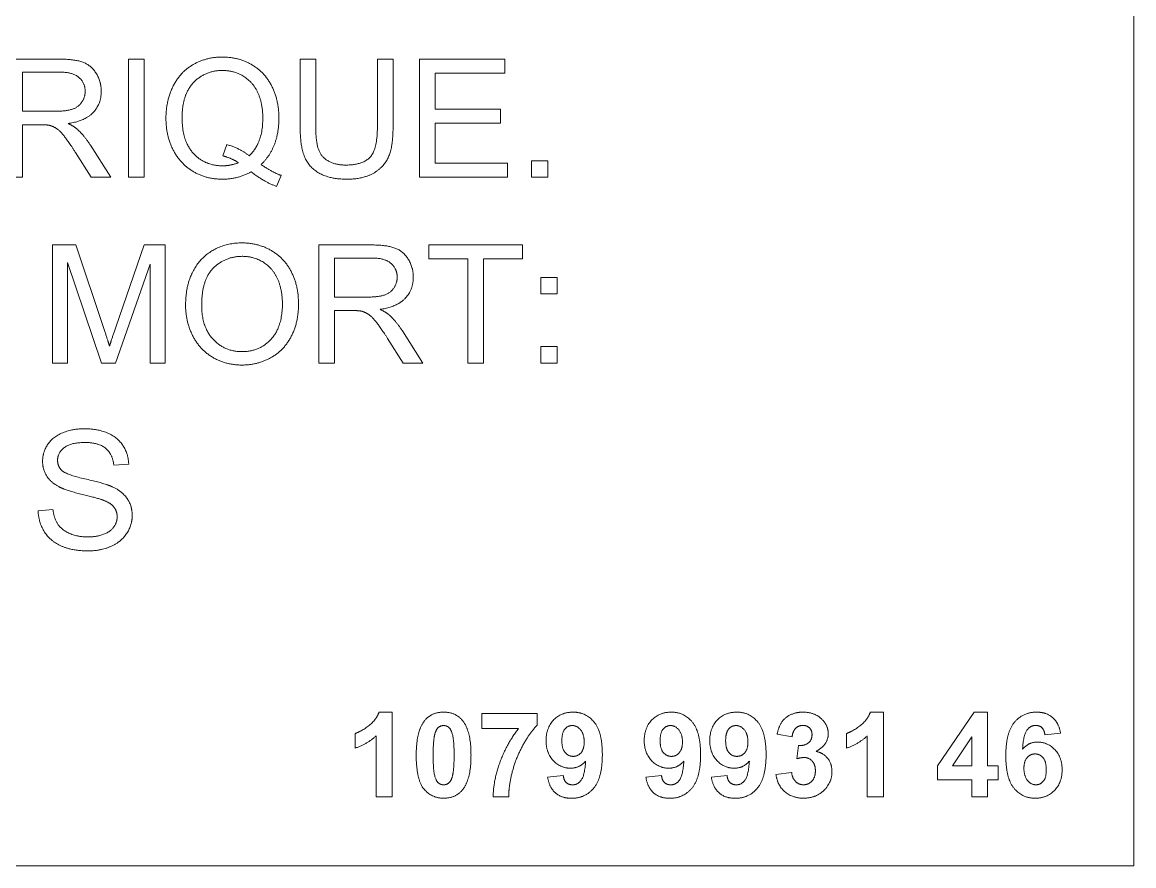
# Model space of a CAD drawing. Extents: x -76427 to 292734, y -42117 to 131250.
# Drawn here: x 14132.25 to 14165.19, y -38330.8 to -38305.8 of the extents above; entities that cross this region are included whole.
import ezdxf

# ---------------------------------------------------------------- set-up
doc = ezdxf.new("R2010")
doc.units = 0
doc.header["$LTSCALE"] = 10
doc.layers.add('XFM7P10PV$0$PV-EQ(50K)', color=252, linetype='Continuous', lineweight=9)
doc.layers.add('XFM7P10PV-200K$0$PV-EQ(50K)', color=22, linetype='Continuous', lineweight=9)

# ---------------------------------------------------------------- blocks, each defined once
blk = doc.blocks.new('XFM7P10PV-200K$0$A$Cf6a59fa3')
for p, q in [((2469.593, 488.833), (2469.593, 438.833)), ((2436.19, 462.739), (2437.742, 462.739)), ((2439.794, 462.739), (2440.258, 462.739)), ((2439.794, 459.239), (2439.794, 462.739)), ((2440.258, 462.739), (2440.258, 459.239)), ((2444.884, 460.717), (2444.884, 462.739)), ((2444.884, 462.739), (2445.348, 462.739)), ((2445.348, 462.739), (2445.348, 460.72)), ((2447.173, 460.72), (2447.173, 462.739)), ((2447.173, 462.739), (2447.637, 462.739)), ((2447.637, 462.739), (2447.637, 460.717)), ((2448.419, 462.739), (2450.953, 462.739)), ((2448.419, 459.239), (2448.419, 462.739)), ((2450.953, 462.739), (2450.953, 462.326)), ((2436.654, 461.195), (2436.654, 462.353)), ((2436.654, 462.353), (2437.761, 462.353)), ((2450.953, 462.326), (2448.883, 462.326)), ((2448.883, 462.326), (2448.883, 461.256)), ((2448.883, 461.256), (2450.822, 461.256)), ((2450.822, 461.256), (2450.822, 460.843)), ((2437.649, 461.195), (2436.654, 461.195)), ((2437.19, 460.795), (2436.654, 460.795)), ((2436.654, 460.795), (2436.654, 459.239)), ((2450.822, 460.843), (2448.883, 460.843)), ((2448.883, 460.843), (2448.883, 459.653)), ((2438.692, 459.239), (2438.228, 459.968)), ((2438.665, 460.192), (2439.271, 459.239)), ((2442.707, 460.208), (2442.595, 459.872)), ((2448.883, 459.653), (2451.033, 459.653)), ((2451.033, 459.653), (2451.033, 459.239)), ((2451.737, 459.728), (2452.225, 459.728)), ((2451.737, 459.239), (2451.737, 459.728)), ((2452.225, 459.728), (2452.225, 459.239)), ((2444.321, 459.29), (2444.185, 458.967)), ((2436.654, 459.239), (2436.19, 459.239)), ((2439.271, 459.239), (2438.692, 459.239)), ((2440.258, 459.239), (2439.794, 459.239)), ((2451.033, 459.239), (2448.419, 459.239)), ((2452.225, 459.239), (2451.737, 459.239)), ((2437.54, 457.232), (2438.236, 457.232)), ((2437.54, 453.732), (2437.54, 457.232)), ((2438.236, 457.232), (2439.066, 454.753)), ((2439.42, 454.796), (2440.261, 457.232)), ((2440.261, 457.232), (2440.882, 457.232)), ((2440.882, 457.232), (2440.882, 453.732)), ((2445.439, 457.232), (2446.991, 457.232)), ((2445.439, 453.732), (2445.439, 457.232)), ((2448.701, 456.818), (2448.701, 457.232)), ((2448.701, 457.232), (2451.476, 457.232)), ((2451.476, 457.232), (2451.476, 456.818)), ((2438.999, 453.732), (2437.985, 456.711)), ((2437.985, 456.711), (2437.985, 453.732)), ((2440.437, 456.661), (2439.415, 453.732)), ((2440.437, 453.732), (2440.437, 456.661)), ((2445.903, 455.687), (2445.903, 456.845)), ((2445.903, 456.845), (2447.01, 456.845)), ((2449.854, 456.818), (2448.701, 456.818)), ((2449.854, 453.732), (2449.854, 456.818)), ((2451.476, 456.818), (2450.318, 456.818)), ((2450.318, 456.818), (2450.318, 453.732)), ((2452.017, 456.268), (2452.505, 456.268)), ((2452.017, 455.78), (2452.017, 456.268)), ((2452.505, 456.268), (2452.505, 455.78)), ((2446.898, 455.687), (2445.903, 455.687)), ((2452.505, 455.78), (2452.017, 455.78)), ((2446.439, 455.287), (2445.903, 455.287)), ((2445.903, 455.287), (2445.903, 453.732)), ((2447.914, 454.684), (2448.52, 453.732)), ((2447.941, 453.732), (2447.477, 454.46)), ((2452.017, 454.22), (2452.505, 454.22)), ((2452.017, 453.732), (2452.017, 454.22)), ((2452.505, 454.22), (2452.505, 453.732)), ((2437.985, 453.732), (2437.54, 453.732)), ((2439.415, 453.732), (2438.999, 453.732)), ((2440.882, 453.732), (2440.437, 453.732)), ((2445.903, 453.732), (2445.439, 453.732)), ((2448.52, 453.732), (2447.941, 453.732)), ((2450.318, 453.732), (2449.854, 453.732)), ((2452.505, 453.732), (2452.017, 453.732)), ((2439.802, 450.739), (2439.359, 450.704)), ((2437.118, 449.349), (2437.556, 449.387)), ((2447.223, 443.386), (2447.612, 443.386)), ((2447.612, 443.386), (2447.612, 440.876)), ((2450.268, 442.898), (2450.268, 443.344)), ((2450.268, 443.344), (2451.907, 443.344)), ((2451.907, 443.344), (2451.907, 442.995)), ((2461.785, 443.386), (2462.173, 443.386)), ((2462.173, 443.386), (2462.173, 440.876)), ((2463.774, 441.797), (2464.858, 443.386)), ((2464.858, 443.386), (2465.26, 443.386)), ((2465.26, 443.386), (2465.26, 441.799)), ((2451.358, 442.898), (2450.268, 442.898)), ((2446.512, 442.319), (2446.512, 442.753)), ((2447.132, 440.876), (2447.132, 442.681)), ((2459.466, 442.658), (2459.024, 442.732)), ((2461.074, 442.319), (2461.074, 442.753)), ((2461.693, 440.876), (2461.693, 442.681)), ((2464.797, 442.654), (2464.222, 441.799)), ((2464.797, 441.799), (2464.797, 442.654)), ((2467.423, 442.765), (2466.96, 442.713)), ((2459.605, 442.005), (2459.658, 442.395)), ((2452.219, 441.458), (2452.682, 441.509)), ((2455.131, 441.458), (2455.594, 441.509)), ((2457.072, 441.458), (2457.536, 441.509)), ((2458.988, 441.541), (2459.451, 441.599)), ((2463.774, 441.38), (2463.774, 441.797)), ((2464.222, 441.799), (2464.797, 441.799)), ((2465.26, 441.799), (2465.571, 441.799)), ((2465.571, 441.799), (2465.571, 441.38)), ((2464.797, 441.38), (2463.774, 441.38)), ((2464.797, 440.876), (2464.797, 441.38)), ((2465.571, 441.38), (2465.26, 441.38)), ((2465.26, 441.38), (2465.26, 440.876)), ((2447.612, 440.876), (2447.132, 440.876)), ((2451.066, 440.876), (2450.603, 440.876)), ((2462.173, 440.876), (2461.693, 440.876)), ((2465.26, 440.876), (2464.797, 440.876)), ((2469.593, 438.833), (2289.593, 438.833))]:
    blk.add_line(p, q)
for points in [[(2437.742, 462.739), (2438.209, 462.739), (2438.697, 462.55), (2438.988, 462.073), (2438.988, 461.784)], [(2440.906, 460.989), (2440.906, 461.507), (2441.328, 462.358), (2442.101, 462.801), (2442.582, 462.801)], [(2442.582, 462.801), (2443.067, 462.801), (2443.846, 462.339), (2444.254, 461.512), (2444.254, 460.992)], [(2437.761, 462.353), (2438.151, 462.353), (2438.511, 462.033), (2438.511, 461.784)], [(2441.384, 460.992), (2441.384, 461.694), (2442.067, 462.403), (2442.584, 462.403)], [(2442.584, 462.403), (2442.931, 462.403), (2443.489, 462.054), (2443.777, 461.419), (2443.777, 460.992)], [(2438.511, 461.784), (2438.511, 461.616), (2438.324, 461.326), (2437.967, 461.195), (2437.649, 461.195)], [(2438.988, 461.784), (2438.988, 461.411), (2438.505, 460.901), (2438.004, 460.832)], [(2442.574, 459.181), (2442.099, 459.181), (2441.325, 459.64), (2440.906, 460.469), (2440.906, 460.989)], [(2442.584, 459.578), (2442.059, 459.578), (2441.384, 460.309), (2441.384, 460.992)], [(2443.777, 460.992), (2443.777, 460.245), (2443.369, 459.874)], [(2444.254, 460.992), (2444.254, 460.56), (2443.993, 459.872), (2443.726, 459.616)], [(2437.449, 460.779), (2437.369, 460.795), (2437.19, 460.795)], [(2438.228, 459.968), (2438.025, 460.283), (2437.764, 460.616), (2437.556, 460.752), (2437.449, 460.779)], [(2438.004, 460.832), (2438.185, 460.744), (2438.281, 460.659)], [(2438.281, 460.659), (2438.484, 460.472), (2438.665, 460.192)], [(2446.268, 459.181), (2445.778, 459.181), (2445.151, 459.52), (2444.884, 460.162), (2444.884, 460.717)], [(2445.348, 460.72), (2445.348, 460.267), (2445.516, 459.834), (2445.93, 459.6), (2446.228, 459.6)], [(2446.228, 459.6), (2446.738, 459.6), (2447.173, 460.064), (2447.173, 460.72)], [(2447.637, 460.717), (2447.637, 460.189), (2447.399, 459.57), (2446.775, 459.181), (2446.268, 459.181)], [(2443.369, 459.874), (2443.107, 460.096), (2442.707, 460.208)], [(2443.054, 459.672), (2442.832, 459.578), (2442.584, 459.578)], [(2442.595, 459.872), (2442.835, 459.813), (2443.054, 459.672)], [(2443.726, 459.616), (2444.049, 459.394), (2444.321, 459.29)], [(2443.433, 459.4), (2443.043, 459.181), (2442.574, 459.181)], [(2444.185, 458.967), (2443.809, 459.103), (2443.433, 459.4)], [(2441.488, 455.436), (2441.488, 456.308), (2442.424, 457.293), (2443.163, 457.293)], [(2443.163, 457.293), (2443.649, 457.293), (2444.428, 456.829), (2444.836, 456.002), (2444.836, 455.476)], [(2446.991, 457.232), (2447.458, 457.232), (2447.946, 457.042), (2448.237, 456.565), (2448.237, 456.276)], [(2441.965, 455.431), (2441.965, 456.22), (2442.675, 456.895), (2443.166, 456.895)], [(2443.166, 456.895), (2443.513, 456.895), (2444.07, 456.546), (2444.358, 455.908), (2444.358, 455.482)], [(2447.01, 456.845), (2447.399, 456.845), (2447.76, 456.525), (2447.76, 456.276)], [(2447.76, 456.276), (2447.76, 456.108), (2447.573, 455.818), (2447.215, 455.687), (2446.898, 455.687)], [(2448.237, 456.276), (2448.237, 455.903), (2447.754, 455.393), (2447.253, 455.324)], [(2443.163, 453.673), (2442.667, 453.673), (2441.888, 454.15), (2441.488, 454.975), (2441.488, 455.436)], [(2443.161, 454.07), (2442.646, 454.07), (2441.965, 454.799), (2441.965, 455.431)], [(2444.358, 455.482), (2444.358, 454.804), (2443.683, 454.07), (2443.161, 454.07)], [(2444.836, 455.476), (2444.836, 454.945), (2444.406, 454.105), (2443.617, 453.673), (2443.163, 453.673)], [(2447.253, 455.324), (2447.434, 455.236), (2447.53, 455.151)], [(2446.698, 455.271), (2446.618, 455.287), (2446.439, 455.287)], [(2447.477, 454.46), (2447.274, 454.775), (2447.013, 455.108), (2446.805, 455.244), (2446.698, 455.271)], [(2447.53, 455.151), (2447.733, 454.964), (2447.914, 454.684)], [(2439.066, 454.753), (2439.18, 454.406), (2439.234, 454.236)], [(2439.234, 454.236), (2439.292, 454.425), (2439.42, 454.796)], [(2437.249, 450.819), (2437.249, 451.086), (2437.55, 451.545), (2438.129, 451.785), (2438.484, 451.785)], [(2438.484, 451.785), (2438.874, 451.785), (2439.468, 451.534), (2439.791, 451.046), (2439.802, 450.739)], [(2438.503, 451.377), (2438.081, 451.377), (2437.694, 451.067), (2437.694, 450.851)], [(2439.359, 450.704), (2439.324, 451.038), (2438.908, 451.377), (2438.503, 451.377)], [(2437.745, 450.059), (2437.494, 450.19), (2437.249, 450.579), (2437.249, 450.819)], [(2437.694, 450.851), (2437.694, 450.662), (2437.83, 450.539)], [(2437.83, 450.539), (2437.967, 450.419), (2439.1, 450.163), (2439.311, 450.067)], [(2439.05, 449.667), (2438.908, 449.723), (2437.94, 449.955), (2437.745, 450.059)], [(2439.311, 450.067), (2439.615, 449.926), (2439.906, 449.493), (2439.906, 449.213)], [(2439.46, 449.173), (2439.46, 449.339), (2439.271, 449.584), (2439.05, 449.667)], [(2438.612, 448.165), (2438.135, 448.165), (2437.494, 448.442), (2437.129, 448.997), (2437.118, 449.349)], [(2437.556, 449.387), (2437.588, 449.123), (2437.814, 448.786), (2438.292, 448.578), (2438.591, 448.578)], [(2438.591, 448.578), (2438.855, 448.578), (2439.263, 448.736), (2439.46, 449.011), (2439.46, 449.173)], [(2439.906, 449.213), (2439.906, 448.933), (2439.586, 448.44), (2438.986, 448.165), (2438.612, 448.165)], [(2446.512, 442.753), (2446.701, 442.814), (2447.141, 443.157), (2447.223, 443.386)], [(2448.57, 443.131), (2448.772, 443.386), (2449.136, 443.386)], [(2449.136, 443.386), (2449.5, 443.386), (2449.704, 443.127)], [(2452.172, 442.542), (2452.172, 442.921), (2452.623, 443.386), (2452.974, 443.386)], [(2452.974, 443.386), (2453.353, 443.386), (2453.841, 442.797), (2453.841, 442.125)], [(2455.083, 442.542), (2455.083, 442.921), (2455.535, 443.386), (2455.885, 443.386)], [(2455.885, 443.386), (2456.265, 443.386), (2456.752, 442.797), (2456.752, 442.125)], [(2457.025, 442.542), (2457.025, 442.921), (2457.476, 443.386), (2457.827, 443.386)], [(2457.827, 443.386), (2458.206, 443.386), (2458.694, 442.797), (2458.694, 442.125)], [(2459.024, 442.732), (2459.069, 442.959), (2459.256, 443.232), (2459.588, 443.386), (2459.795, 443.386)], [(2459.795, 443.386), (2460.148, 443.386), (2460.361, 443.161)], [(2460.361, 443.161), (2460.537, 442.978), (2460.537, 442.746)], [(2461.074, 442.753), (2461.263, 442.814), (2461.703, 443.157), (2461.785, 443.386)], [(2465.8, 442.092), (2465.8, 442.78), (2466.308, 443.386), (2466.714, 443.386)], [(2466.714, 443.386), (2466.998, 443.386), (2467.372, 443.068), (2467.423, 442.765)], [(2448.324, 442.115), (2448.324, 442.82), (2448.57, 443.131)], [(2449.136, 442.988), (2449.048, 442.988), (2448.913, 442.877), (2448.875, 442.734)], [(2449.447, 442.109), (2449.447, 442.549), (2449.357, 442.877), (2449.224, 442.988), (2449.136, 442.988)], [(2449.704, 443.127), (2449.948, 442.82), (2449.948, 442.109)], [(2450.603, 440.876), (2450.615, 441.395), (2451.021, 442.473), (2451.358, 442.898)], [(2451.907, 442.995), (2451.705, 442.795), (2451.286, 442.048), (2451.064, 441.208), (2451.066, 440.876)], [(2452.951, 442.988), (2452.818, 442.988), (2452.642, 442.778), (2452.642, 442.542)], [(2453.303, 442.502), (2453.303, 442.732), (2453.09, 442.988), (2452.951, 442.988)], [(2455.863, 442.988), (2455.729, 442.988), (2455.554, 442.778), (2455.554, 442.542)], [(2456.215, 442.502), (2456.215, 442.732), (2456.002, 442.988), (2455.863, 442.988)], [(2457.804, 442.988), (2457.671, 442.988), (2457.496, 442.778), (2457.496, 442.542)], [(2458.157, 442.502), (2458.157, 442.732), (2457.943, 442.988), (2457.804, 442.988)], [(2459.782, 442.992), (2459.658, 442.992), (2459.485, 442.822), (2459.466, 442.658)], [(2460.056, 442.717), (2460.056, 442.843), (2459.906, 442.992), (2459.782, 442.992)], [(2466.686, 442.992), (2466.533, 442.992), (2466.324, 442.719), (2466.297, 442.288)], [(2466.96, 442.713), (2466.943, 442.856), (2466.8, 442.992), (2466.686, 442.992)], [(2447.132, 442.681), (2446.869, 442.437), (2446.512, 442.319)], [(2448.875, 442.734), (2448.826, 442.549), (2448.826, 442.109)], [(2452.894, 441.724), (2452.6, 441.724), (2452.172, 442.178), (2452.172, 442.542)], [(2452.642, 442.542), (2452.642, 442.3), (2452.833, 442.075), (2452.976, 442.075)], [(2452.976, 442.075), (2453.115, 442.075), (2453.303, 442.292), (2453.303, 442.502)], [(2455.805, 441.724), (2455.512, 441.724), (2455.083, 442.178), (2455.083, 442.542)], [(2455.554, 442.542), (2455.554, 442.3), (2455.744, 442.075), (2455.887, 442.075)], [(2455.887, 442.075), (2456.026, 442.075), (2456.215, 442.292), (2456.215, 442.502)], [(2457.747, 441.724), (2457.454, 441.724), (2457.025, 442.178), (2457.025, 442.542)], [(2457.496, 442.542), (2457.496, 442.3), (2457.686, 442.075), (2457.829, 442.075)], [(2457.829, 442.075), (2457.968, 442.075), (2458.157, 442.292), (2458.157, 442.502)], [(2459.658, 442.395), (2459.853, 442.389), (2460.056, 442.569), (2460.056, 442.717)], [(2460.537, 442.746), (2460.537, 442.418), (2460.177, 442.222)], [(2461.693, 442.681), (2461.43, 442.437), (2461.074, 442.319)], [(2466.297, 442.288), (2466.474, 442.5), (2466.741, 442.5)], [(2466.741, 442.5), (2467.04, 442.5), (2467.469, 442.043), (2467.469, 441.682)], [(2460.177, 442.222), (2460.392, 442.176), (2460.647, 441.854), (2460.647, 441.627)], [(2466.667, 442.147), (2466.528, 442.147), (2466.337, 441.93), (2466.337, 441.721)], [(2467, 441.677), (2467, 441.921), (2466.81, 442.147), (2466.667, 442.147)], [(2449.136, 440.835), (2448.77, 440.835), (2448.324, 441.395), (2448.324, 442.115)], [(2448.826, 442.109), (2448.826, 441.671), (2448.915, 441.341), (2449.048, 441.233), (2449.136, 441.233)], [(2449.397, 441.486), (2449.447, 441.671), (2449.447, 442.109)], [(2449.948, 442.109), (2449.948, 441.4), (2449.702, 441.09)], [(2453.345, 441.934), (2453.166, 441.724), (2452.894, 441.724)], [(2453.841, 442.125), (2453.841, 441.439), (2453.332, 440.833), (2452.924, 440.833)], [(2452.96, 441.231), (2453.109, 441.231), (2453.317, 441.503), (2453.345, 441.934)], [(2456.257, 441.934), (2456.078, 441.724), (2455.805, 441.724)], [(2456.752, 442.125), (2456.752, 441.439), (2456.244, 440.833), (2455.836, 440.833)], [(2455.872, 441.231), (2456.021, 441.231), (2456.228, 441.503), (2456.257, 441.934)], [(2458.199, 441.934), (2458.02, 441.724), (2457.747, 441.724)], [(2458.694, 442.125), (2458.694, 441.439), (2458.185, 440.833), (2457.778, 440.833)], [(2457.814, 441.231), (2457.962, 441.231), (2458.17, 441.503), (2458.199, 441.934)], [(2459.824, 442.041), (2459.733, 442.041), (2459.605, 442.005)], [(2460.156, 441.648), (2460.156, 441.829), (2459.963, 442.041), (2459.824, 442.041)], [(2466.667, 440.835), (2466.287, 440.835), (2465.8, 441.423), (2465.8, 442.092)], [(2449.136, 441.233), (2449.224, 441.233), (2449.359, 441.343), (2449.397, 441.486)], [(2452.682, 441.509), (2452.699, 441.368), (2452.842, 441.231), (2452.96, 441.231)], [(2455.594, 441.509), (2455.611, 441.368), (2455.754, 441.231), (2455.872, 441.231)], [(2457.536, 441.509), (2457.553, 441.368), (2457.696, 441.231), (2457.814, 441.231)], [(2459.809, 440.835), (2459.47, 440.835), (2459.024, 441.225), (2458.988, 441.541)], [(2459.451, 441.599), (2459.473, 441.421), (2459.668, 441.233), (2459.805, 441.233)], [(2459.805, 441.233), (2459.954, 441.233), (2460.156, 441.458), (2460.156, 441.648)], [(2460.647, 441.627), (2460.647, 441.298), (2460.167, 440.835), (2459.809, 440.835)], [(2466.337, 441.721), (2466.337, 441.486), (2466.552, 441.233), (2466.689, 441.233)], [(2467.469, 441.682), (2467.469, 441.298), (2467.019, 440.835), (2466.667, 440.835)], [(2466.689, 441.233), (2466.823, 441.233), (2467, 441.441), (2467, 441.677)], [(2452.924, 440.833), (2452.633, 440.833), (2452.271, 441.147), (2452.219, 441.458)], [(2455.836, 440.833), (2455.544, 440.833), (2455.182, 441.147), (2455.131, 441.458)], [(2457.778, 440.833), (2457.486, 440.833), (2457.124, 441.147), (2457.072, 441.458)], [(2449.702, 441.09), (2449.5, 440.835), (2449.136, 440.835)]]:
    blk.add_open_spline(points, degree=2)
blk = doc.blocks.new('XFM7P10PV-200K')
at = {"layer": 'XFM7P10PV-200K$0$PV-EQ(50K)'}
blk.add_blockref('XFM7P10PV-200K$0$A$Cf6a59fa3', (11695.6, -38769.632), dxfattribs=at)
blk = doc.blocks.new('XFM7P10PV$0$A$Cf6a59fa3')
for p, q in [((2469.593, 488.833), (2469.593, 438.833)), ((2436.19, 462.739), (2437.742, 462.739)), ((2439.794, 462.739), (2440.258, 462.739)), ((2439.794, 459.239), (2439.794, 462.739)), ((2440.258, 462.739), (2440.258, 459.239)), ((2444.884, 460.717), (2444.884, 462.739)), ((2444.884, 462.739), (2445.348, 462.739)), ((2445.348, 462.739), (2445.348, 460.72)), ((2447.173, 460.72), (2447.173, 462.739)), ((2447.173, 462.739), (2447.637, 462.739)), ((2447.637, 462.739), (2447.637, 460.717)), ((2448.419, 462.739), (2450.953, 462.739)), ((2448.419, 459.239), (2448.419, 462.739)), ((2450.953, 462.739), (2450.953, 462.326)), ((2436.654, 461.195), (2436.654, 462.353)), ((2436.654, 462.353), (2437.761, 462.353)), ((2450.953, 462.326), (2448.883, 462.326)), ((2448.883, 462.326), (2448.883, 461.256)), ((2448.883, 461.256), (2450.822, 461.256)), ((2450.822, 461.256), (2450.822, 460.843)), ((2437.649, 461.195), (2436.654, 461.195)), ((2437.19, 460.795), (2436.654, 460.795)), ((2436.654, 460.795), (2436.654, 459.239)), ((2450.822, 460.843), (2448.883, 460.843)), ((2448.883, 460.843), (2448.883, 459.653)), ((2438.692, 459.239), (2438.228, 459.968)), ((2438.665, 460.192), (2439.271, 459.239)), ((2442.707, 460.208), (2442.595, 459.872)), ((2448.883, 459.653), (2451.033, 459.653)), ((2451.033, 459.653), (2451.033, 459.239)), ((2451.737, 459.728), (2452.225, 459.728)), ((2451.737, 459.239), (2451.737, 459.728)), ((2452.225, 459.728), (2452.225, 459.239)), ((2444.321, 459.29), (2444.185, 458.967)), ((2436.654, 459.239), (2436.19, 459.239)), ((2439.271, 459.239), (2438.692, 459.239)), ((2440.258, 459.239), (2439.794, 459.239)), ((2451.033, 459.239), (2448.419, 459.239)), ((2452.225, 459.239), (2451.737, 459.239)), ((2437.54, 457.232), (2438.236, 457.232)), ((2437.54, 453.732), (2437.54, 457.232)), ((2438.236, 457.232), (2439.066, 454.753)), ((2439.42, 454.796), (2440.261, 457.232)), ((2440.261, 457.232), (2440.882, 457.232)), ((2440.882, 457.232), (2440.882, 453.732)), ((2445.439, 457.232), (2446.991, 457.232)), ((2445.439, 453.732), (2445.439, 457.232)), ((2448.701, 456.818), (2448.701, 457.232)), ((2448.701, 457.232), (2451.476, 457.232)), ((2451.476, 457.232), (2451.476, 456.818)), ((2438.999, 453.732), (2437.985, 456.711)), ((2437.985, 456.711), (2437.985, 453.732)), ((2440.437, 456.661), (2439.415, 453.732)), ((2440.437, 453.732), (2440.437, 456.661)), ((2445.903, 455.687), (2445.903, 456.845)), ((2445.903, 456.845), (2447.01, 456.845)), ((2449.854, 456.818), (2448.701, 456.818)), ((2449.854, 453.732), (2449.854, 456.818)), ((2451.476, 456.818), (2450.318, 456.818)), ((2450.318, 456.818), (2450.318, 453.732)), ((2452.017, 456.268), (2452.505, 456.268)), ((2452.017, 455.78), (2452.017, 456.268)), ((2452.505, 456.268), (2452.505, 455.78)), ((2446.898, 455.687), (2445.903, 455.687)), ((2452.505, 455.78), (2452.017, 455.78)), ((2446.439, 455.287), (2445.903, 455.287)), ((2445.903, 455.287), (2445.903, 453.732)), ((2447.914, 454.684), (2448.52, 453.732)), ((2447.941, 453.732), (2447.477, 454.46)), ((2452.017, 454.22), (2452.505, 454.22)), ((2452.017, 453.732), (2452.017, 454.22)), ((2452.505, 454.22), (2452.505, 453.732)), ((2437.985, 453.732), (2437.54, 453.732)), ((2439.415, 453.732), (2438.999, 453.732)), ((2440.882, 453.732), (2440.437, 453.732)), ((2445.903, 453.732), (2445.439, 453.732)), ((2448.52, 453.732), (2447.941, 453.732)), ((2450.318, 453.732), (2449.854, 453.732)), ((2452.505, 453.732), (2452.017, 453.732)), ((2439.802, 450.739), (2439.359, 450.704)), ((2437.118, 449.349), (2437.556, 449.387)), ((2447.223, 443.386), (2447.612, 443.386)), ((2447.612, 443.386), (2447.612, 440.876)), ((2450.268, 442.898), (2450.268, 443.344)), ((2450.268, 443.344), (2451.907, 443.344)), ((2451.907, 443.344), (2451.907, 442.995)), ((2461.785, 443.386), (2462.173, 443.386)), ((2462.173, 443.386), (2462.173, 440.876)), ((2463.774, 441.797), (2464.858, 443.386)), ((2464.858, 443.386), (2465.26, 443.386)), ((2465.26, 443.386), (2465.26, 441.799)), ((2451.358, 442.898), (2450.268, 442.898)), ((2446.512, 442.319), (2446.512, 442.753)), ((2447.132, 440.876), (2447.132, 442.681)), ((2459.466, 442.658), (2459.024, 442.732)), ((2461.074, 442.319), (2461.074, 442.753)), ((2461.693, 440.876), (2461.693, 442.681)), ((2464.797, 442.654), (2464.222, 441.799)), ((2464.797, 441.799), (2464.797, 442.654)), ((2467.423, 442.765), (2466.96, 442.713)), ((2459.605, 442.005), (2459.658, 442.395)), ((2452.219, 441.458), (2452.682, 441.509)), ((2455.131, 441.458), (2455.594, 441.509)), ((2457.072, 441.458), (2457.536, 441.509)), ((2458.988, 441.541), (2459.451, 441.599)), ((2463.774, 441.38), (2463.774, 441.797)), ((2464.222, 441.799), (2464.797, 441.799)), ((2465.26, 441.799), (2465.571, 441.799)), ((2465.571, 441.799), (2465.571, 441.38)), ((2464.797, 441.38), (2463.774, 441.38)), ((2464.797, 440.876), (2464.797, 441.38)), ((2465.571, 441.38), (2465.26, 441.38)), ((2465.26, 441.38), (2465.26, 440.876)), ((2447.612, 440.876), (2447.132, 440.876)), ((2451.066, 440.876), (2450.603, 440.876)), ((2462.173, 440.876), (2461.693, 440.876)), ((2465.26, 440.876), (2464.797, 440.876)), ((2469.593, 438.833), (2289.593, 438.833))]:
    blk.add_line(p, q)
for points in [[(2437.742, 462.739), (2438.209, 462.739), (2438.697, 462.55), (2438.988, 462.073), (2438.988, 461.784)], [(2440.906, 460.989), (2440.906, 461.507), (2441.328, 462.358), (2442.101, 462.801), (2442.582, 462.801)], [(2442.582, 462.801), (2443.067, 462.801), (2443.846, 462.339), (2444.254, 461.512), (2444.254, 460.992)], [(2437.761, 462.353), (2438.151, 462.353), (2438.511, 462.033), (2438.511, 461.784)], [(2441.384, 460.992), (2441.384, 461.694), (2442.067, 462.403), (2442.584, 462.403)], [(2442.584, 462.403), (2442.931, 462.403), (2443.489, 462.054), (2443.777, 461.419), (2443.777, 460.992)], [(2438.511, 461.784), (2438.511, 461.616), (2438.324, 461.326), (2437.967, 461.195), (2437.649, 461.195)], [(2438.988, 461.784), (2438.988, 461.411), (2438.505, 460.901), (2438.004, 460.832)], [(2442.574, 459.181), (2442.099, 459.181), (2441.325, 459.64), (2440.906, 460.469), (2440.906, 460.989)], [(2442.584, 459.578), (2442.059, 459.578), (2441.384, 460.309), (2441.384, 460.992)], [(2443.777, 460.992), (2443.777, 460.245), (2443.369, 459.874)], [(2444.254, 460.992), (2444.254, 460.56), (2443.993, 459.872), (2443.726, 459.616)], [(2437.449, 460.779), (2437.369, 460.795), (2437.19, 460.795)], [(2438.228, 459.968), (2438.025, 460.283), (2437.764, 460.616), (2437.556, 460.752), (2437.449, 460.779)], [(2438.004, 460.832), (2438.185, 460.744), (2438.281, 460.659)], [(2438.281, 460.659), (2438.484, 460.472), (2438.665, 460.192)], [(2446.268, 459.181), (2445.778, 459.181), (2445.151, 459.52), (2444.884, 460.162), (2444.884, 460.717)], [(2445.348, 460.72), (2445.348, 460.267), (2445.516, 459.834), (2445.93, 459.6), (2446.228, 459.6)], [(2446.228, 459.6), (2446.738, 459.6), (2447.173, 460.064), (2447.173, 460.72)], [(2447.637, 460.717), (2447.637, 460.189), (2447.399, 459.57), (2446.775, 459.181), (2446.268, 459.181)], [(2443.369, 459.874), (2443.107, 460.096), (2442.707, 460.208)], [(2443.054, 459.672), (2442.832, 459.578), (2442.584, 459.578)], [(2442.595, 459.872), (2442.835, 459.813), (2443.054, 459.672)], [(2443.726, 459.616), (2444.049, 459.394), (2444.321, 459.29)], [(2443.433, 459.4), (2443.043, 459.181), (2442.574, 459.181)], [(2444.185, 458.967), (2443.809, 459.103), (2443.433, 459.4)], [(2441.488, 455.436), (2441.488, 456.308), (2442.424, 457.293), (2443.163, 457.293)], [(2443.163, 457.293), (2443.649, 457.293), (2444.428, 456.829), (2444.836, 456.002), (2444.836, 455.476)], [(2446.991, 457.232), (2447.458, 457.232), (2447.946, 457.042), (2448.237, 456.565), (2448.237, 456.276)], [(2441.965, 455.431), (2441.965, 456.22), (2442.675, 456.895), (2443.166, 456.895)], [(2443.166, 456.895), (2443.513, 456.895), (2444.07, 456.546), (2444.358, 455.908), (2444.358, 455.482)], [(2447.01, 456.845), (2447.399, 456.845), (2447.76, 456.525), (2447.76, 456.276)], [(2447.76, 456.276), (2447.76, 456.108), (2447.573, 455.818), (2447.215, 455.687), (2446.898, 455.687)], [(2448.237, 456.276), (2448.237, 455.903), (2447.754, 455.393), (2447.253, 455.324)], [(2443.163, 453.673), (2442.667, 453.673), (2441.888, 454.15), (2441.488, 454.975), (2441.488, 455.436)], [(2443.161, 454.07), (2442.646, 454.07), (2441.965, 454.799), (2441.965, 455.431)], [(2444.358, 455.482), (2444.358, 454.804), (2443.683, 454.07), (2443.161, 454.07)], [(2444.836, 455.476), (2444.836, 454.945), (2444.406, 454.105), (2443.617, 453.673), (2443.163, 453.673)], [(2447.253, 455.324), (2447.434, 455.236), (2447.53, 455.151)], [(2446.698, 455.271), (2446.618, 455.287), (2446.439, 455.287)], [(2447.477, 454.46), (2447.274, 454.775), (2447.013, 455.108), (2446.805, 455.244), (2446.698, 455.271)], [(2447.53, 455.151), (2447.733, 454.964), (2447.914, 454.684)], [(2439.066, 454.753), (2439.18, 454.406), (2439.234, 454.236)], [(2439.234, 454.236), (2439.292, 454.425), (2439.42, 454.796)], [(2437.249, 450.819), (2437.249, 451.086), (2437.55, 451.545), (2438.129, 451.785), (2438.484, 451.785)], [(2438.484, 451.785), (2438.874, 451.785), (2439.468, 451.534), (2439.791, 451.046), (2439.802, 450.739)], [(2438.503, 451.377), (2438.081, 451.377), (2437.694, 451.067), (2437.694, 450.851)], [(2439.359, 450.704), (2439.324, 451.038), (2438.908, 451.377), (2438.503, 451.377)], [(2437.745, 450.059), (2437.494, 450.19), (2437.249, 450.579), (2437.249, 450.819)], [(2437.694, 450.851), (2437.694, 450.662), (2437.83, 450.539)], [(2437.83, 450.539), (2437.967, 450.419), (2439.1, 450.163), (2439.311, 450.067)], [(2439.05, 449.667), (2438.908, 449.723), (2437.94, 449.955), (2437.745, 450.059)], [(2439.311, 450.067), (2439.615, 449.926), (2439.906, 449.493), (2439.906, 449.213)], [(2439.46, 449.173), (2439.46, 449.339), (2439.271, 449.584), (2439.05, 449.667)], [(2438.612, 448.165), (2438.135, 448.165), (2437.494, 448.442), (2437.129, 448.997), (2437.118, 449.349)], [(2437.556, 449.387), (2437.588, 449.123), (2437.814, 448.786), (2438.292, 448.578), (2438.591, 448.578)], [(2438.591, 448.578), (2438.855, 448.578), (2439.263, 448.736), (2439.46, 449.011), (2439.46, 449.173)], [(2439.906, 449.213), (2439.906, 448.933), (2439.586, 448.44), (2438.986, 448.165), (2438.612, 448.165)], [(2446.512, 442.753), (2446.701, 442.814), (2447.141, 443.157), (2447.223, 443.386)], [(2448.57, 443.131), (2448.772, 443.386), (2449.136, 443.386)], [(2449.136, 443.386), (2449.5, 443.386), (2449.704, 443.127)], [(2452.172, 442.542), (2452.172, 442.921), (2452.623, 443.386), (2452.974, 443.386)], [(2452.974, 443.386), (2453.353, 443.386), (2453.841, 442.797), (2453.841, 442.125)], [(2455.083, 442.542), (2455.083, 442.921), (2455.535, 443.386), (2455.885, 443.386)], [(2455.885, 443.386), (2456.265, 443.386), (2456.752, 442.797), (2456.752, 442.125)], [(2457.025, 442.542), (2457.025, 442.921), (2457.476, 443.386), (2457.827, 443.386)], [(2457.827, 443.386), (2458.206, 443.386), (2458.694, 442.797), (2458.694, 442.125)], [(2459.024, 442.732), (2459.069, 442.959), (2459.256, 443.232), (2459.588, 443.386), (2459.795, 443.386)], [(2459.795, 443.386), (2460.148, 443.386), (2460.361, 443.161)], [(2460.361, 443.161), (2460.537, 442.978), (2460.537, 442.746)], [(2461.074, 442.753), (2461.263, 442.814), (2461.703, 443.157), (2461.785, 443.386)], [(2465.8, 442.092), (2465.8, 442.78), (2466.308, 443.386), (2466.714, 443.386)], [(2466.714, 443.386), (2466.998, 443.386), (2467.372, 443.068), (2467.423, 442.765)], [(2448.324, 442.115), (2448.324, 442.82), (2448.57, 443.131)], [(2449.136, 442.988), (2449.048, 442.988), (2448.913, 442.877), (2448.875, 442.734)], [(2449.447, 442.109), (2449.447, 442.549), (2449.357, 442.877), (2449.224, 442.988), (2449.136, 442.988)], [(2449.704, 443.127), (2449.948, 442.82), (2449.948, 442.109)], [(2450.603, 440.876), (2450.615, 441.395), (2451.021, 442.473), (2451.358, 442.898)], [(2451.907, 442.995), (2451.705, 442.795), (2451.286, 442.048), (2451.064, 441.208), (2451.066, 440.876)], [(2452.951, 442.988), (2452.818, 442.988), (2452.642, 442.778), (2452.642, 442.542)], [(2453.303, 442.502), (2453.303, 442.732), (2453.09, 442.988), (2452.951, 442.988)], [(2455.863, 442.988), (2455.729, 442.988), (2455.554, 442.778), (2455.554, 442.542)], [(2456.215, 442.502), (2456.215, 442.732), (2456.002, 442.988), (2455.863, 442.988)], [(2457.804, 442.988), (2457.671, 442.988), (2457.496, 442.778), (2457.496, 442.542)], [(2458.157, 442.502), (2458.157, 442.732), (2457.943, 442.988), (2457.804, 442.988)], [(2459.782, 442.992), (2459.658, 442.992), (2459.485, 442.822), (2459.466, 442.658)], [(2460.056, 442.717), (2460.056, 442.843), (2459.906, 442.992), (2459.782, 442.992)], [(2466.686, 442.992), (2466.533, 442.992), (2466.324, 442.719), (2466.297, 442.288)], [(2466.96, 442.713), (2466.943, 442.856), (2466.8, 442.992), (2466.686, 442.992)], [(2447.132, 442.681), (2446.869, 442.437), (2446.512, 442.319)], [(2448.875, 442.734), (2448.826, 442.549), (2448.826, 442.109)], [(2452.894, 441.724), (2452.6, 441.724), (2452.172, 442.178), (2452.172, 442.542)], [(2452.642, 442.542), (2452.642, 442.3), (2452.833, 442.075), (2452.976, 442.075)], [(2452.976, 442.075), (2453.115, 442.075), (2453.303, 442.292), (2453.303, 442.502)], [(2455.805, 441.724), (2455.512, 441.724), (2455.083, 442.178), (2455.083, 442.542)], [(2455.554, 442.542), (2455.554, 442.3), (2455.744, 442.075), (2455.887, 442.075)], [(2455.887, 442.075), (2456.026, 442.075), (2456.215, 442.292), (2456.215, 442.502)], [(2457.747, 441.724), (2457.454, 441.724), (2457.025, 442.178), (2457.025, 442.542)], [(2457.496, 442.542), (2457.496, 442.3), (2457.686, 442.075), (2457.829, 442.075)], [(2457.829, 442.075), (2457.968, 442.075), (2458.157, 442.292), (2458.157, 442.502)], [(2459.658, 442.395), (2459.853, 442.389), (2460.056, 442.569), (2460.056, 442.717)], [(2460.537, 442.746), (2460.537, 442.418), (2460.177, 442.222)], [(2461.693, 442.681), (2461.43, 442.437), (2461.074, 442.319)], [(2466.297, 442.288), (2466.474, 442.5), (2466.741, 442.5)], [(2466.741, 442.5), (2467.04, 442.5), (2467.469, 442.043), (2467.469, 441.682)], [(2460.177, 442.222), (2460.392, 442.176), (2460.647, 441.854), (2460.647, 441.627)], [(2466.667, 442.147), (2466.528, 442.147), (2466.337, 441.93), (2466.337, 441.721)], [(2467, 441.677), (2467, 441.921), (2466.81, 442.147), (2466.667, 442.147)], [(2449.136, 440.835), (2448.77, 440.835), (2448.324, 441.395), (2448.324, 442.115)], [(2448.826, 442.109), (2448.826, 441.671), (2448.915, 441.341), (2449.048, 441.233), (2449.136, 441.233)], [(2449.397, 441.486), (2449.447, 441.671), (2449.447, 442.109)], [(2449.948, 442.109), (2449.948, 441.4), (2449.702, 441.09)], [(2453.345, 441.934), (2453.166, 441.724), (2452.894, 441.724)], [(2453.841, 442.125), (2453.841, 441.439), (2453.332, 440.833), (2452.924, 440.833)], [(2452.96, 441.231), (2453.109, 441.231), (2453.317, 441.503), (2453.345, 441.934)], [(2456.257, 441.934), (2456.078, 441.724), (2455.805, 441.724)], [(2456.752, 442.125), (2456.752, 441.439), (2456.244, 440.833), (2455.836, 440.833)], [(2455.872, 441.231), (2456.021, 441.231), (2456.228, 441.503), (2456.257, 441.934)], [(2458.199, 441.934), (2458.02, 441.724), (2457.747, 441.724)], [(2458.694, 442.125), (2458.694, 441.439), (2458.185, 440.833), (2457.778, 440.833)], [(2457.814, 441.231), (2457.962, 441.231), (2458.17, 441.503), (2458.199, 441.934)], [(2459.824, 442.041), (2459.733, 442.041), (2459.605, 442.005)], [(2460.156, 441.648), (2460.156, 441.829), (2459.963, 442.041), (2459.824, 442.041)], [(2466.667, 440.835), (2466.287, 440.835), (2465.8, 441.423), (2465.8, 442.092)], [(2449.136, 441.233), (2449.224, 441.233), (2449.359, 441.343), (2449.397, 441.486)], [(2452.682, 441.509), (2452.699, 441.368), (2452.842, 441.231), (2452.96, 441.231)], [(2455.594, 441.509), (2455.611, 441.368), (2455.754, 441.231), (2455.872, 441.231)], [(2457.536, 441.509), (2457.553, 441.368), (2457.696, 441.231), (2457.814, 441.231)], [(2459.809, 440.835), (2459.47, 440.835), (2459.024, 441.225), (2458.988, 441.541)], [(2459.451, 441.599), (2459.473, 441.421), (2459.668, 441.233), (2459.805, 441.233)], [(2459.805, 441.233), (2459.954, 441.233), (2460.156, 441.458), (2460.156, 441.648)], [(2460.647, 441.627), (2460.647, 441.298), (2460.167, 440.835), (2459.809, 440.835)], [(2466.337, 441.721), (2466.337, 441.486), (2466.552, 441.233), (2466.689, 441.233)], [(2467.469, 441.682), (2467.469, 441.298), (2467.019, 440.835), (2466.667, 440.835)], [(2466.689, 441.233), (2466.823, 441.233), (2467, 441.441), (2467, 441.677)], [(2452.924, 440.833), (2452.633, 440.833), (2452.271, 441.147), (2452.219, 441.458)], [(2455.836, 440.833), (2455.544, 440.833), (2455.182, 441.147), (2455.131, 441.458)], [(2457.778, 440.833), (2457.486, 440.833), (2457.124, 441.147), (2457.072, 441.458)], [(2449.702, 441.09), (2449.5, 440.835), (2449.136, 440.835)]]:
    blk.add_open_spline(points, degree=2)
blk = doc.blocks.new('XFM7P10PV')
at = {"layer": 'XFM7P10PV$0$PV-EQ(50K)'}
blk.add_blockref('XFM7P10PV$0$A$Cf6a59fa3', (11695.6, -38769.632), dxfattribs=at)

msp = doc.modelspace()

# ---------------------------------------------------------------- block references
for name in ['XFM7P10PV', 'XFM7P10PV-200K']:
    msp.add_blockref(name, (0, 0))

doc.saveas('drawing.dxf')
